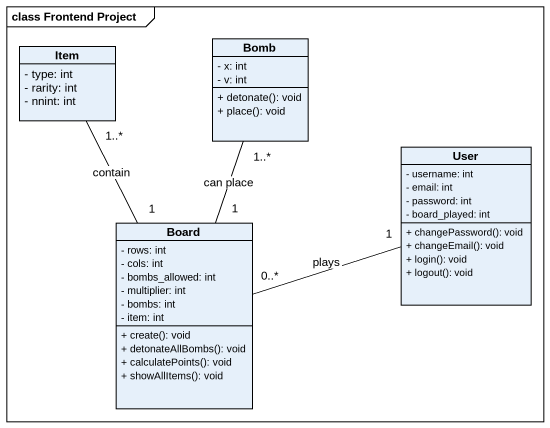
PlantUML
@startuml
mainframe class Frontend Project
hide circle
hide empty members
skinparam classAttributeIconSize 0
class Item {
  - type: int
  - rarity: int
  - nnint: int
}
class Bomb {
  - x: int
  - v: int
  + detonate(): void
  + place(): void
}
class User {
  - username: int
  - email: int
  - password: int
  - board_played: int
  + changePassword(): void
  + changeEmail(): void
  + login(): void
  + logout(): void
}
class Board {
  - rows: int
  - cols: int
  - bombs_allowed: int
  - multiplier: int
  - bombs: int
  - item: int
  + create(): void
  + detonateAllBombs(): void
  + calculatePoints(): void
  + showAllItems(): void
}
User "1" -left- "0..*" Board : plays
Board "1" -up- "1..*" Item : contain
Board "1" -up- "1..*" Bomb : can place
@enduml
